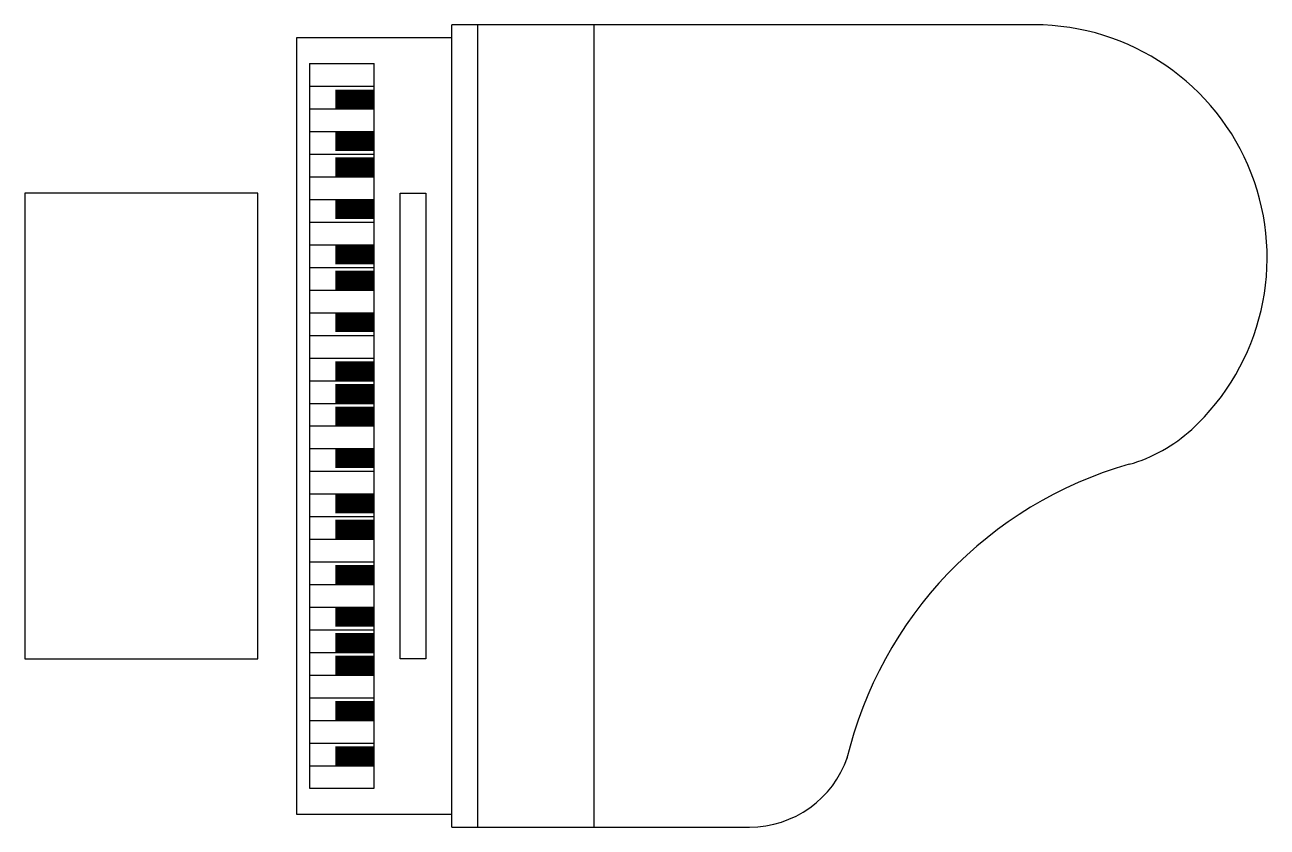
# Model space of a CAD drawing. Extents: x -6533 to -4325, y 1895 to 3321.
import ezdxf

# ---------------------------------------------------------------- set-up
doc = ezdxf.new("R2010")
doc.units = 0
doc.header["$MEASUREMENT"] = 0
doc.layers.add('2D', color=7, linetype='CONTINUOUS')

msp = doc.modelspace()

# ---------------------------------------------------------------- linework, layer by layer
at = {"layer": '2D', "color": 4, "linetype": 'BYBLOCK'}
for p, q in [((-5774.1, 1895.3), (-5774.1, 3321.3)), ((-4739.1, 3321.3), (-5774.1, 3321.3)), ((-6050.1, 3298.3), (-6050.1, 1918.3)), ((-5774.1, 3298.3), (-6050.1, 3298.3)), ((-6050.1, 1918.3), (-5774.1, 1918.3)), ((-5774.1, 1895.3), (-5245.1, 1895.3))]:
    msp.add_line(p, q, dxfattribs=at)
at = {"layer": '2D', "color": 2, "linetype": 'BYBLOCK'}
for p, q in [((-5728.1, 1895.3), (-5728.1, 3321.3)), ((-5521.1, 1895.3), (-5521.1, 3321.3)), ((-6027.1, 3252.3), (-6027.1, 1964.3)), ((-6027.1, 3252.3), (-5912.1, 3252.3)), ((-5912.1, 1964.3), (-5912.1, 3252.3)), ((-6027.1, 3212), (-5912.1, 3212)), ((-6027.1, 3171.8), (-5912.1, 3171.8)), ((-6027.1, 3131.5), (-5912.1, 3131.5)), ((-6027.1, 3091.3), (-5912.1, 3091.3)), ((-6027.1, 3051), (-5912.1, 3051)), ((-6027.1, 3010.8), (-5912.1, 3010.8)), ((-5866.1, 2194.3), (-5866.1, 3022.3)), ((-5866.1, 3022.3), (-5820.1, 3022.3)), ((-5820.1, 3022.3), (-5820.1, 2194.3)), ((-6027.1, 2970.5), (-5912.1, 2970.5)), ((-6027.1, 2930.3), (-5912.1, 2930.3)), ((-6027.1, 2890), (-5912.1, 2890)), ((-6027.1, 2849.8), (-5912.1, 2849.8)), ((-6027.1, 2809.5), (-5912.1, 2809.5)), ((-6027.1, 2769.3), (-5912.1, 2769.3)), ((-6027.1, 2729), (-5912.1, 2729)), ((-6027.1, 2688.8), (-5912.1, 2688.8)), ((-6027.1, 2648.5), (-5912.1, 2648.5)), ((-6027.1, 2608.3), (-5912.1, 2608.3)), ((-6027.1, 2568), (-5912.1, 2568)), ((-6027.1, 2527.8), (-5912.1, 2527.8)), ((-6027.1, 2487.5), (-5912.1, 2487.5)), ((-6027.1, 2447.3), (-5912.1, 2447.3)), ((-6027.1, 2407), (-5912.1, 2407)), ((-6027.1, 2366.8), (-5912.1, 2366.8)), ((-6027.1, 2326.5), (-5912.1, 2326.5)), ((-6027.1, 2286.3), (-5912.1, 2286.3)), ((-6027.1, 2246), (-5912.1, 2246)), ((-6027.1, 2205.8), (-5912.1, 2205.8)), ((-5820.1, 2194.3), (-5866.1, 2194.3)), ((-6027.1, 2165.5), (-5912.1, 2165.5)), ((-6027.1, 2125.3), (-5912.1, 2125.3)), ((-6027.1, 2085), (-5912.1, 2085)), ((-6027.1, 2044.8), (-5912.1, 2044.8)), ((-6027.1, 2004.5), (-5912.1, 2004.5)), ((-6027.1, 1964.3), (-5912.1, 1964.3))]:
    msp.add_line(p, q, dxfattribs=at)
at = {"layer": '2D', "color": 2, "linetype": 'BYBLOCK', "const_width": 34.5}
for points in [[(-5912.1, 3189), (-5981.1, 3189)], [(-5912.1, 3114.3), (-5981.1, 3114.3)], [(-5912.1, 3068.3), (-5981.1, 3068.3)], [(-5912.1, 2993.5), (-5981.1, 2993.5)], [(-5912.1, 2913), (-5981.1, 2913)], [(-5912.1, 2867), (-5981.1, 2867)], [(-5912.1, 2792.3), (-5981.1, 2792.3)], [(-5912.1, 2706), (-5981.1, 2706)], [(-5912.1, 2665.8), (-5981.1, 2665.8)], [(-5912.1, 2625.5), (-5981.1, 2625.5)], [(-5912.1, 2550.8), (-5981.1, 2550.8)], [(-5912.1, 2470.3), (-5981.1, 2470.3)], [(-5912.1, 2424.3), (-5981.1, 2424.3)], [(-5912.1, 2343.8), (-5981.1, 2343.8)], [(-5912.1, 2269), (-5981.1, 2269)], [(-5912.1, 2223), (-5981.1, 2223)], [(-5912.1, 2182.8), (-5981.1, 2182.8)], [(-5912.1, 2102.3), (-5981.1, 2102.3)], [(-5912.1, 2021.8), (-5981.1, 2021.8)]]:
    msp.add_lwpolyline(points, dxfattribs=at)
at = {"layer": '2D', "color": 4, "linetype": 'BYBLOCK'}
msp.add_lwpolyline([(-6533.1, 3022.3), (-6533.1, 2194.3), (-6119.1, 2194.3), (-6119.1, 3022.3)], close=True, dxfattribs=at)
for centre, radius, start, end in [((-4739.1, 2907.3), 414, 312.5316, 90), ((-4645.8, 2805.6), 276, 285.9055, 312.5316), ((-4373.1, 1848.7), 719, 105.9055, 166.5742), ((-5245.1, 2079.3), 184, 270, 341.1598)]:
    msp.add_arc(centre, radius, start, end, dxfattribs=at)

doc.saveas('drawing.dxf')
